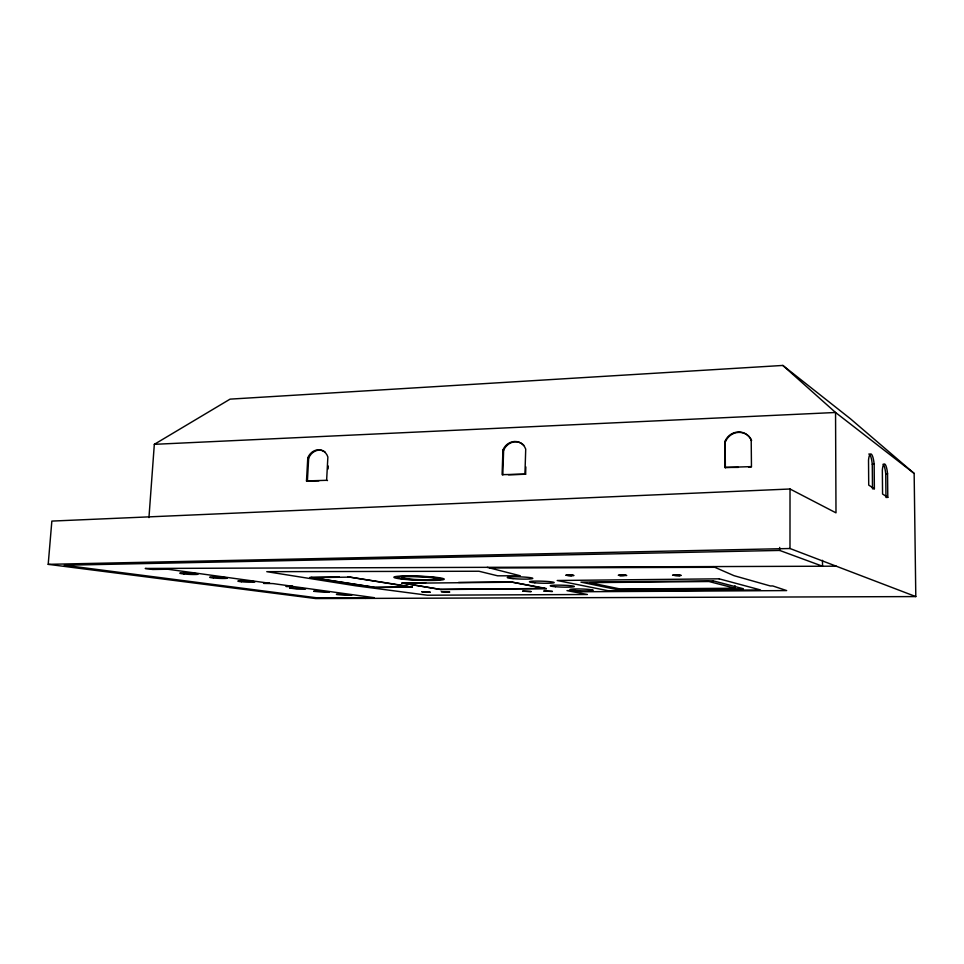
<?xml version="1.0" encoding="UTF-8"?>
<svg xmlns="http://www.w3.org/2000/svg" width="964" height="964" viewBox="0 0 964 964"><rect width="100%" height="100%" fill="white"/><g stroke="black" fill="none" stroke-linecap="round" stroke-linejoin="round"><path stroke-width="1.45" d="M915.8 596.583L789.986 548.516L790.022 489.001L51.851 521.09L48.2 564.338L315.71 598.56L915.8 596.583L914.149 473.42L850.585 418.906L782.84 365.44L230.095 399.132L154.324 444.332L148.95 517.608M822.497 560.325L822.521 566.23L779.683 550.432L779.695 547.432M748.57 467.058L751.462 466.962L751.209 440.114A14.315 13.665 -37.3 0 0 738.219 431.993A14.315 13.665 -37.3 0 0 725.133 441.151L724.928 467.468L738.412 467.383M734.99 588.245L708.962 581.521L589.643 582.642L620.286 589.016L734.99 588.245L735.014 585.678M725.362 467.793L725.133 441.151M401.855 582.979L441.078 589.558L546.359 588.51M524.946 473.902L525.717 449.103A13.219 12.086 -64.1 0 0 514.571 441.476A13.219 12.086 -64.1 0 0 502.931 450.019L502.099 474.637L525.621 474.216L525.838 466.925M546.347 588.835L510.787 581.894L458.563 582.413M502.798 474.951L503.618 450.357L502.931 450.019M441.078 589.558L403.314 583.208M309.986 577.328L376.105 587.57L412.399 586.968M376.105 587.57L311.456 577.544M412.387 587.269L348.004 576.834M327.495 480.578L326.627 480.301L327.868 456.996A12.412 10.664 -70.5 0 0 318.241 449.802A12.412 10.664 -70.5 0 0 307.781 457.804L306.492 480.94L318.879 480.855M328.122 468.938L328.278 466.034M307.383 481.217L308.673 458.105A12.399 10.652 -70.5 0 1 325.025 451.935M679.861 575.532L679.355 575.147M620.045 575.074L619.635 575.424M679.295 575.58L681.211 575.4L678.644 575.086M872.275 464.299L874.155 464.202L874.372 488.748L872.492 488.82L872.275 464.299A13.074 2.988 87.2 0 0 868.793 454.032M154.324 444.332L835.547 412.484L914.149 473.42M885.735 473.854L887.555 473.758L887.796 497.388L885.976 497.46L885.735 473.854A12.58 2.772 87.3 0 0 883.06 464.226M571.7 575.677L572.616 575.303M620.732 575.05L618.286 575.255L620.189 575.508M675.186 575.002L673.426 575.231L675.125 575.532M679.897 575.641L672.559 575.207L676.029 574.99M306.492 480.94L326.627 480.301M724.928 467.468L751.064 466.624M508.498 474.758L525.621 474.216M48.2 564.338L789.986 548.516M779.683 550.432L64.227 565.241L317.518 597.897L374.333 597.692L294.261 586.666L285.922 586.413L293.044 586.353L273.041 583.594L263.546 583.353L269.8 583.292L167.688 569.218L152.782 569.483L145.227 568.459L836.234 566.181M311.444 577.303L339.232 576.942M309.962 577.653L347.992 577.159M620.286 574.966L621.539 575.038M678.993 575.689L675.716 575.653M403.35 582.967L425.727 582.738M401.843 583.292L510.775 582.22M376.117 587.269L408.049 587.004M441.09 589.257L544.853 588.522M489.833 568.001L714.818 567.302M675.812 574.906L678.054 574.966M621.286 574.954L622.407 575.05M622.599 575.653L625.395 575.267M569.628 575.086L566.543 575.315L571.194 575.773M570.073 575.677L573.99 575.484L571.315 575.171M622.383 574.966L623.491 575.014M570.652 575.05L565.784 575.195L569.218 575.653M570.495 575.122L572.592 575.195M677.812 575.026L679.09 575.026M623.286 575.074L625.419 575.147M621.732 575.616L619.611 575.544M620.503 575.629L626.733 575.448L624.118 575.122M361.126 597.74L365.971 598.391M349.474 577.062L408.013 586.281M510.787 581.894L544.937 588.245M487.254 567.338L520.307 575.797L497.605 575.809L478.963 571.242L266.775 571.676L355.74 585.799L427.45 595.222L587.401 594.499L566.977 590.643L574.918 590.595L581.027 591.751L786.66 590.583L772.742 585.943L770.344 585.967L733.99 575.665L713.191 566.591M307.781 457.804L308.673 458.105M790.022 489.001L835.993 512.848L835.547 412.484L782.84 365.44M874.372 488.748L868.721 485.109L868.516 460.177A13.086 2.976 87.2 0 1 871.275 454.104A13.086 2.976 87.2 0 1 874.155 464.202M887.796 497.388L882.566 494.026L882.337 470.046A12.58 2.759 87.3 0 1 884.868 464.118A12.58 2.759 87.3 0 1 887.555 473.758M751.209 440.114L751.607 440.488A14.303 13.641 -37.3 0 0 738.629 432.378A14.303 13.641 -37.3 0 0 725.567 441.524M503.618 450.357A13.207 12.074 -64.1 0 1 523.838 445.296M289.778 588.064L296.671 588.992L305.769 588.787L289.778 588.064M313.734 591.306L329.278 592.004L313.734 591.306M336.508 594.402L351.619 595.077L336.508 594.402M421.943 591.788L430.052 592.161L421.943 591.788M441.428 591.667L449.586 592.041L441.428 591.667M522.753 591.173L531.116 591.559L522.753 591.173M543.973 591.053L552.396 591.438L543.973 591.053M719.12 578.822L557.204 580.497L608.694 590.86L760.512 589.944L719.12 578.822M713.227 580.858L580.918 582.123L617.02 589.57L743.365 588.751L713.227 580.858M513.029 578.629A12.821 1.085 1.9 0 0 532.791 578.424A12.821 1.085 1.9 0 0 514.186 576.797A12.821 1.085 1.9 0 0 513.029 578.629M534.863 582.798A12.424 1.012 1.8 0 0 554.179 582.63A12.424 1.012 1.8 0 0 536.321 581.099A12.424 1.012 1.8 0 0 534.863 582.798M555.397 586.727A12.062 0.952 1.7 0 0 574.291 586.594A12.062 0.952 1.7 0 0 557.132 585.136A12.062 0.952 1.7 0 0 555.397 586.727M574.737 590.438A11.725 0.904 1.7 0 0 593.222 590.33A11.725 0.904 1.7 0 0 576.713 588.944A11.725 0.904 1.7 0 0 574.737 590.438M241.337 581.75A8.568 0.615 2.7 0 0 254.894 581.955A8.568 0.615 2.7 0 0 242.916 580.762A8.568 0.615 2.7 0 0 241.337 581.75M213.43 577.966A8.845 0.651 2.9 0 0 227.299 578.183A8.845 0.651 2.9 0 0 214.755 576.906A8.845 0.651 2.9 0 0 213.43 577.966M183.907 573.978A9.146 0.687 3 0 0 198.09 574.183A9.146 0.687 3 0 0 184.931 572.833A9.146 0.687 3 0 0 183.907 573.978M401.506 579.003A25.172 2.049 2.2 0 0 443.416 579.653A25.172 2.049 2.2 0 0 412.134 575.966A25.172 2.049 2.2 0 0 401.506 579.003M403.928 578.906A21.762 1.771 2.2 0 0 440.114 579.46A21.762 1.771 2.2 0 0 413.026 576.279A21.762 1.771 2.2 0 0 403.928 578.906M406.989 578.786A17.412 1.41 2.2 0 0 435.921 579.219A17.412 1.41 2.2 0 0 414.171 576.677A17.412 1.41 2.2 0 0 406.989 578.786"/></g></svg>
